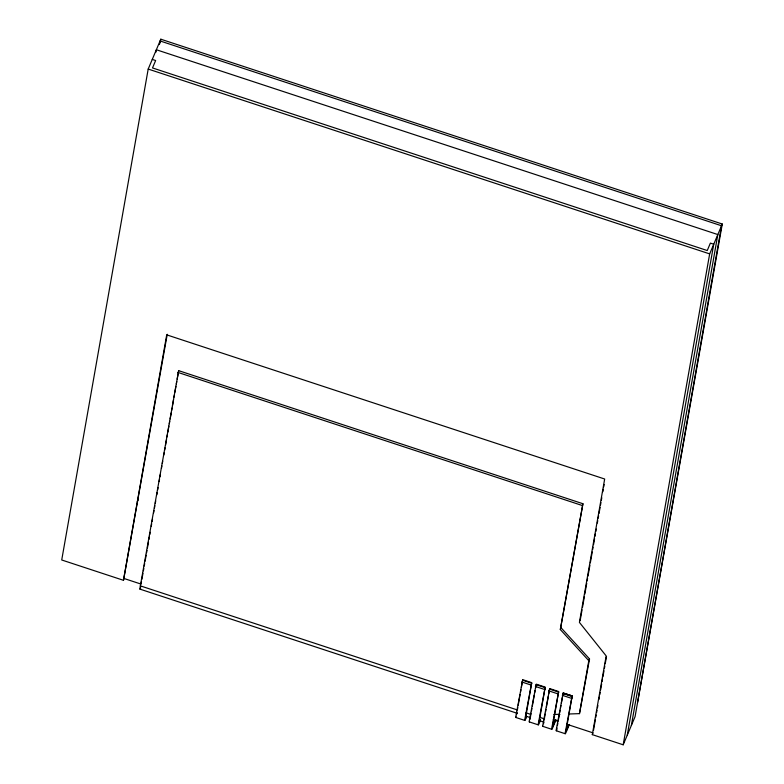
<?xml version="1.0" encoding="UTF-8"?>
<svg xmlns="http://www.w3.org/2000/svg" width="784" height="784" viewBox="0 0 784 784"><rect width="100%" height="100%" fill="white"/><g stroke="black" fill="none" stroke-linecap="round" stroke-linejoin="round"><path stroke-width="1.18" d="M140.708 586.138L140.708 586.853M530.013 719.32L531.091 713.175M543.518 723.554L543.733 723.808M556.993 727.983L557.032 728.503M558.463 692.948L558.708 691.537L549.721 688.577L549.378 690.567M562.902 694.742L563.196 693.017L572.183 695.976L571.624 699.161M531.317 685.216L531.758 682.668L522.761 679.679M544.851 689.322L545.233 687.107L536.246 684.148M637.568 702.464L722.28 224.018L160.808 39.2L148.196 69.061L61.72 559.982L123.48 580.307L167.247 334.298M155.928 52.156L156.359 49.745L717.83 234.563L631.355 725.474M159.426 44.57L160.063 40.954L721.535 225.772L635.06 716.694L623.192 744.8L592.312 734.637L606.179 655.914L579.415 622.388L604.67 479.014L166.718 334.856L123.48 580.307M160.171 42.806L160.808 39.2M568.498 714.008L579.474 713.636L588.804 660.696L560.325 629.542L582.924 503.73L178.664 370.656L139.905 588.314A5.792 0.627 -71.8 0 0 140.718 588.078M141.492 581.689L141.071 584.1L124.225 578.553M141.914 579.278L142.982 573.241M143.403 570.83L143.825 568.42M144.256 566.009L144.677 563.598M145.099 561.187L146.167 555.16M146.588 552.749L147.02 550.339M147.441 547.918L148.499 541.891M148.931 539.48L149.352 537.069M149.773 534.659L150.205 532.248M151.263 526.221L151.684 523.8M152.116 521.389L152.537 518.979M153.595 512.952L154.027 510.541M154.448 508.13L154.879 505.719M155.301 503.308L155.722 500.898M156.79 494.861L157.212 492.45M157.633 490.039L158.064 487.628M159.123 481.601L159.544 479.191M159.975 476.78L160.397 474.359M161.455 468.332L161.886 465.921M162.308 463.511L162.739 461.1M163.797 455.073L164.219 452.662M164.65 450.241L165.071 447.831M165.493 445.42L166.561 439.393M166.982 436.982L167.404 434.571M167.835 432.16L168.893 426.124M169.315 423.713L169.746 421.302M170.167 418.891L171.235 412.864M171.657 410.453L172.078 408.043M172.509 405.632L173.568 399.595M173.989 397.184L174.42 394.773M174.842 392.363L175.9 386.336M176.331 383.925L176.753 381.514M177.174 379.103L178.664 370.656M526.044 717.301L525.545 718.164L531.621 683.207L522.605 680.247L515.823 716.478A4.655 0.51 -71.8 0 0 516.264 716.929M516.548 714.675L516.96 712.293M517.381 709.922L517.803 707.55M518.214 705.169L520.096 694.487M520.517 692.115L520.939 689.744M521.35 687.362L522.605 680.247M531.621 683.207L524.8 719.438A4.655 0.51 -71.8 0 0 525.77 718.781L526.691 716.596M540.441 719.565L539.02 722.593L545.096 687.646L536.109 684.687L529.298 720.917A4.655 0.51 -71.8 0 0 529.592 721.613M531.513 710.804L531.924 708.432M532.346 706.061L534.227 695.369M534.649 692.997L535.06 690.626M535.482 688.254L536.109 684.687M545.096 687.646L538.275 723.877A4.655 0.51 -71.8 0 0 539.245 723.22L540.166 721.025M555.748 719.634L552.495 727.033L558.571 692.086L549.584 689.126L542.773 725.357A4.655 0.51 -71.8 0 0 542.949 726.219M544.145 719.986L545.194 714.057M545.615 711.676L546.027 709.304M546.448 706.933L548.33 696.251M548.751 693.869L549.584 689.126M560.325 629.542L582.924 503.73M558.571 692.086L551.75 728.307A4.655 0.51 -71.8 0 0 552.72 727.66L555.954 719.986M568.772 725.161L565.97 731.462L572.046 696.515L563.059 693.556L556.248 729.786A4.655 0.51 -71.8 0 0 557.022 729.561M557.414 725.612L557.836 723.24M558.247 720.859L559.296 714.93M559.717 712.558L560.129 710.177M560.55 707.805L560.972 705.433M561.383 703.052L562.432 697.123M580.15 620.624L582.061 609.785M582.492 607.375L584.394 596.526M584.825 594.125L586.736 583.276M587.157 580.866L587.579 578.455M588.01 576.054L589.911 565.205M590.342 562.794L592.253 551.956M592.675 549.545L593.096 547.134M593.527 544.723L594.586 538.696M595.007 536.295L595.438 533.884M595.86 531.474L596.281 529.063M597.339 523.036L597.771 520.625M598.192 518.214L598.613 515.813M599.045 513.402L600.103 507.375M600.524 504.965L600.956 502.554M601.377 500.143L601.798 497.732M602.857 491.715L603.288 489.304M603.709 486.893L604.131 484.483M572.046 696.515L565.225 732.746A4.655 0.51 -71.8 0 0 566.195 732.089L569.429 724.416M561.07 627.788L589.539 658.942L579.474 713.636M593.468 730.492L595.36 719.761M595.781 717.37L596.203 714.988M596.624 712.597L597.045 710.216M597.467 707.834L597.888 705.443M598.937 699.485L599.358 697.094M599.78 694.712L600.191 692.321M600.613 689.94L601.661 683.971M602.083 681.59L602.504 679.199M602.925 676.817L603.974 670.849M604.395 668.468L604.817 666.086M605.238 663.695L606.502 656.541M623.192 744.8L709.667 253.889L722.28 224.018M627.269 735.137L713.744 244.226L710.382 243.109L707.246 250.537L152.508 67.934L155.644 60.515L152.272 59.408M137.347 501.584L138.092 499.829M563.186 693.095L572.183 695.976L563.196 693.076M588.804 660.696L589.539 658.942M592.312 734.637L593.047 732.873L566.92 724.279M553.857 714.498L559.952 714.293M148.196 69.061L709.667 253.889M177.919 372.41L582.179 505.484M521.889 682.011L530.876 684.971M535.364 686.441L544.351 689.401M548.839 690.88L557.826 693.84M562.314 695.32L571.301 698.27M553.279 719.79L557.826 721.28M140.326 585.854L516.705 709.745M525.995 712.803L530.641 714.342M539.941 717.399L544.586 718.928M139.964 589.127L517.509 713.401M525.643 716.076L530.288 717.605M539.578 720.663L544.223 722.191M515.823 717.468L524.8 720.427M529.298 721.907L538.285 724.857M542.773 726.337L551.76 729.296M556.248 730.776L565.235 733.736"/></g></svg>
